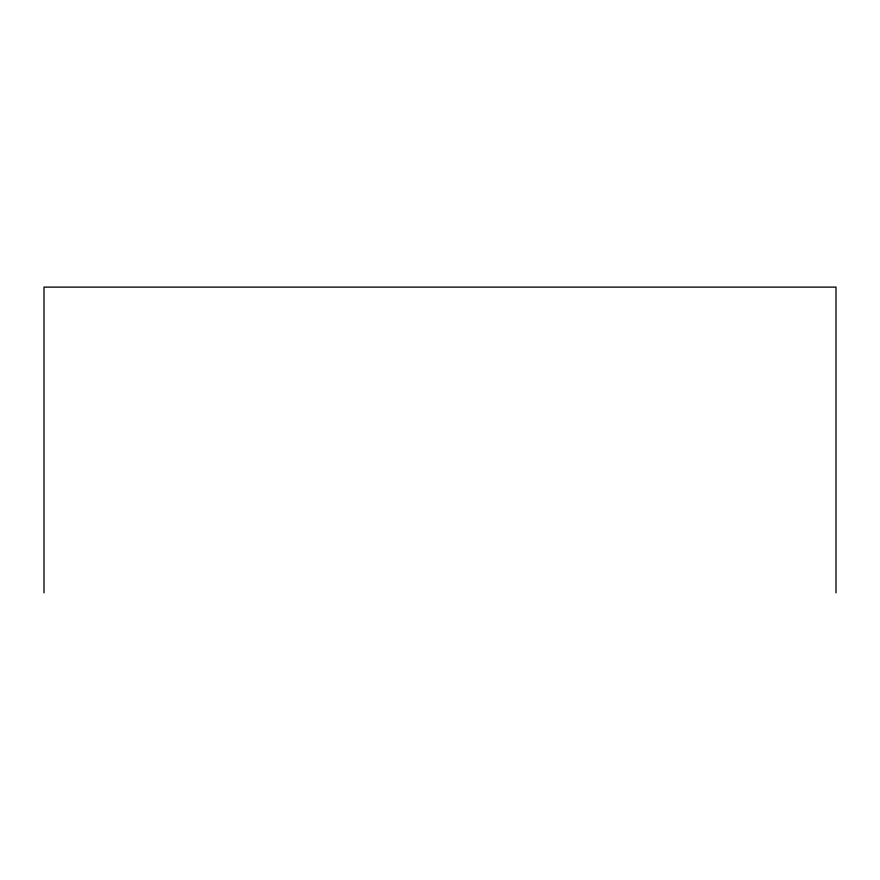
<?xml version="1.0" encoding="UTF-8"?>
<svg xmlns="http://www.w3.org/2000/svg" width="880" height="880" viewBox="0 0 880 880"><rect width="100%" height="100%" fill="white"/><g stroke="black" fill="none" stroke-linecap="round" stroke-linejoin="round"><path stroke-width="1.32" d="M836 592.878L836 287.122L44 287.122L44 592.878"/></g></svg>
